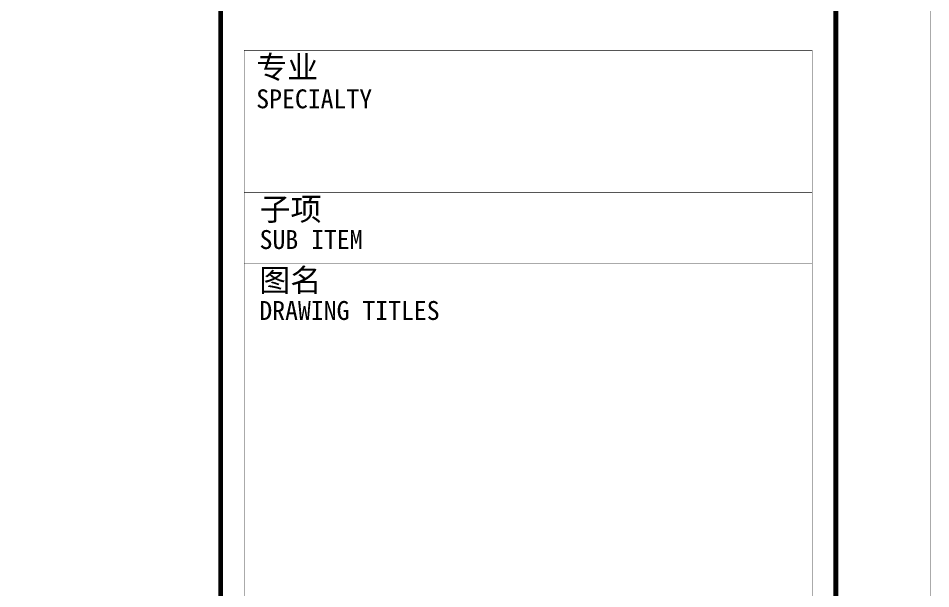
# Model space of a CAD drawing. Extents: x 116425 to 211028, y 11881 to 56060.
# Drawn here: x 206208 to 211028, y 17837 to 20853 of the extents above; entities that cross this region are included whole.
import ezdxf
from ezdxf.enums import TextEntityAlignment as Align
from ezdxf.xclip import XClip

# ---------------------------------------------------------------- set-up
doc = ezdxf.new("R2010")
doc.units = 0
doc.header["$LTSCALE"] = 1000
doc.header["$MEASUREMENT"] = 0
doc.header["$XCLIPFRAME"] = 0
doc.styles.add('图签信息$0$华文细黑', font='STXIHEI_0.TTF', dxfattribs={"height": 10})

# ---------------------------------------------------------------- blocks, each defined once
blk = doc.blocks.new('图框-A1')
for points, const_width in [([(0, 0), (841, 0), (841, 594), (0, 594)], 0.05), ([(766, 584), (25, 584), (25, 10), (766, 10)], 0.5)]:
    blk.add_lwpolyline(points, close=True, dxfattribs=dict(const_width=const_width))
blk = doc.blocks.new('X-104 13#平面')
at = {"xscale": 100, "yscale": 100, "zscale": 100}
for p in [(-10634.5, 42114.8), (-10634.5, -20285.2)]:
    blk.add_blockref('图框-A1', p, dxfattribs=at)
blk = doc.blocks.new('图签信息')
at = {"const_width": 0.5}
blk.add_lwpolyline([(-65, 0), (0, 0), (0, 500.5), (-65, 500.5)], close=True, dxfattribs=at)
at = {"const_width": 0.05}
for points in [[(-62.5, 98.5), (-2.5, 98.5), (-2.5, 10), (-62.5, 10), (-62.5, 98.5)], [(-62.5, 83.5), (-2.5, 83.5)], [(-62.5, 76), (-2.5, 76)]]:
    blk.add_lwpolyline(points, dxfattribs=at)
at = {"style": '图签信息$0$华文细黑'}
for s, height, p in [('专业', 2.4, (-61.231, 97.926)), ('SPECIALTY', 2, (-61.231, 94.378)), ('子项', 2.4, (-60.878, 82.919)), ('SUB ITEM', 2, (-60.878, 79.5)), ('图名', 2.4, (-60.906, 75.405)), ('DRAWING TITLES', 2, (-60.906, 72))]:
    blk.add_text(s, height=height, dxfattribs=at).set_placement(p, align=Align.TOP_LEFT)
blk = doc.blocks.new('图签-A1')
at = {"color": 2}
blk.add_blockref('图签信息', (0, 0), dxfattribs=at)

msp = doc.modelspace()

# ---------------------------------------------------------------- block references
at = {"xscale": 50, "yscale": 50, "zscale": 50}
for name, p in [('图框-A1', (168976.7, 15258.1)), ('图签-A1', (210526.7, 15758.1))]:
    msp.add_blockref(name, p, dxfattribs=at)
ref = msp.add_blockref('X-104 13#平面', (135059.8, 23721.2))
XClip(ref).set_block_clipping_path([(47300.0000000066, 8199.9999999998), (54100.0000000072, 18799.9999999998)])
ref = msp.add_blockref('X-104 13#平面', (144576.5, -38678.8))
XClip(ref).set_block_clipping_path([(47300.0000000066, 70599.9999999998), (54100.0000000072, 81199.9999999998)])

doc.saveas('drawing.dxf')
